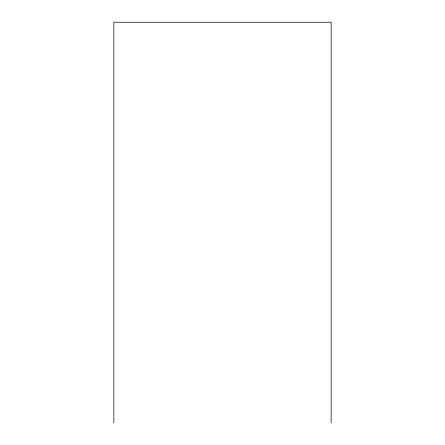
<?xml version="1.0" encoding="UTF-8"?>
<svg xmlns="http://www.w3.org/2000/svg" width="445" height="445" viewBox="0 0 445 445"><rect width="100%" height="100%" fill="white"/><g stroke="black" fill="none" stroke-linecap="round" stroke-linejoin="round"><path stroke-width="0.67" d="M331.152 422.75L331.152 22.25L113.848 22.25L113.848 422.75"/></g></svg>
